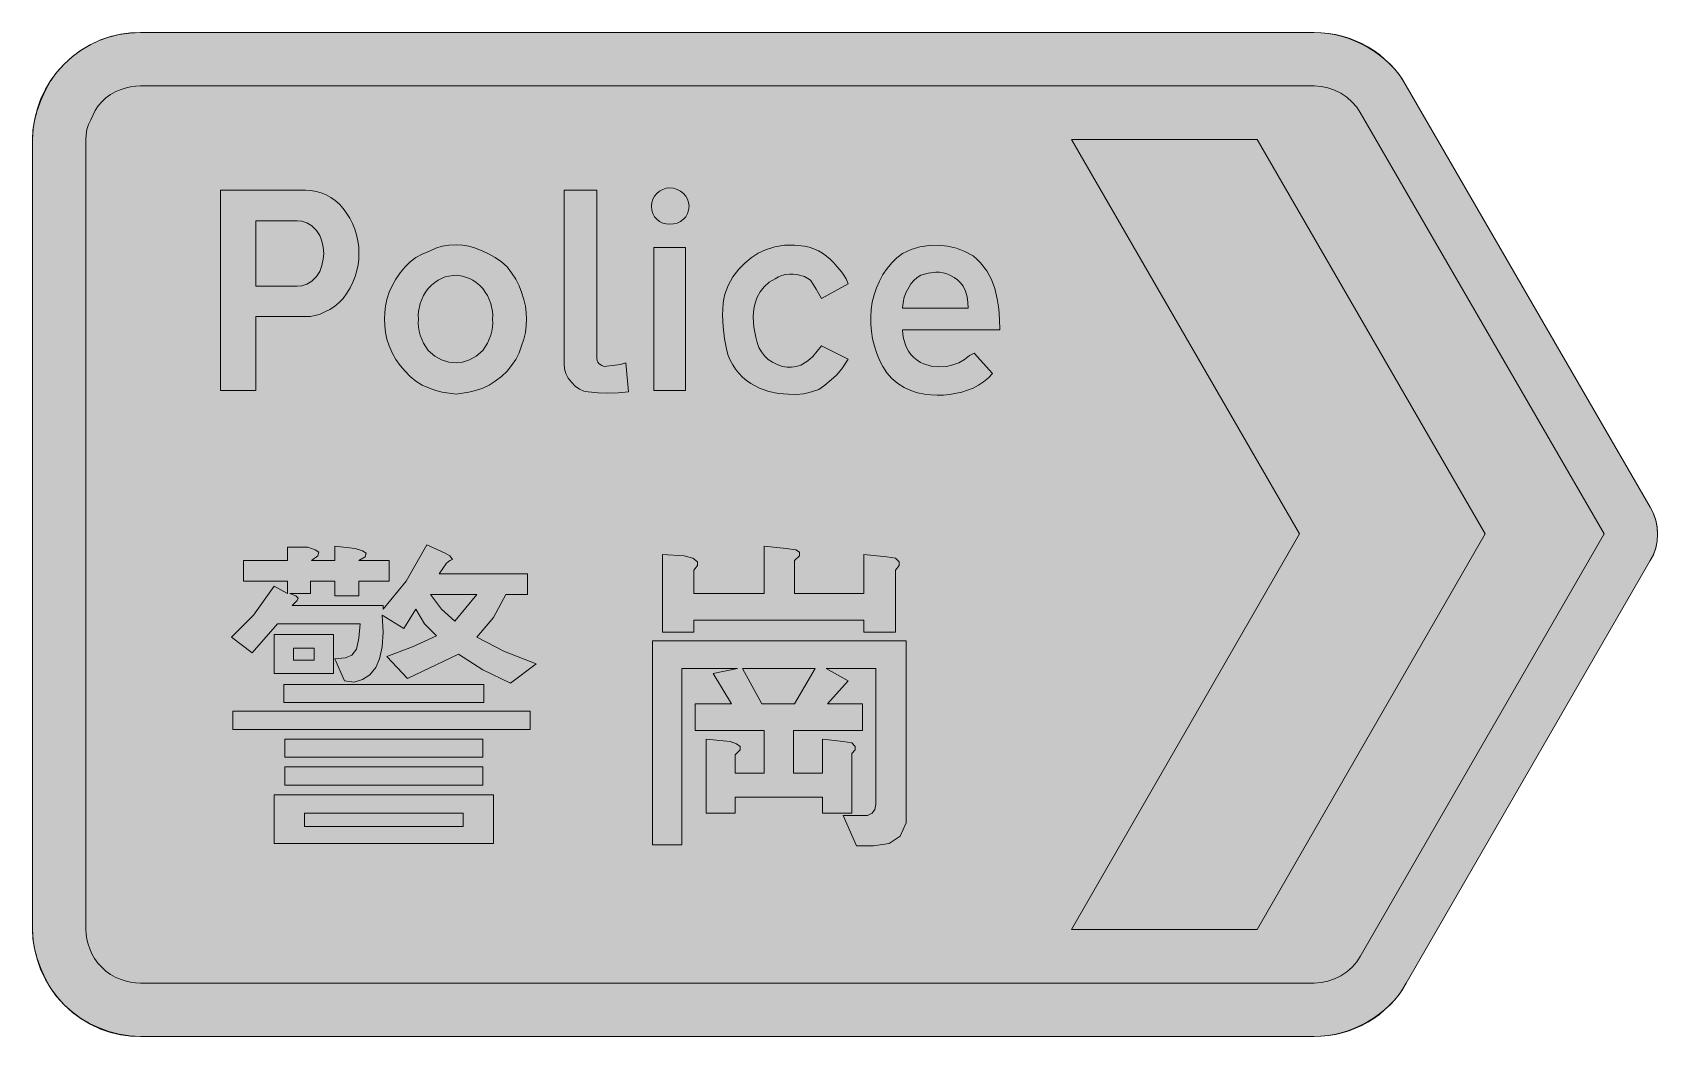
# Model space of a CAD drawing. Header units: metres. Extents: x 84 to 485, y 13 to 261.
import ezdxf

# ---------------------------------------------------------------- set-up
doc = ezdxf.new("R2010")
doc.units = ezdxf.units.M
for name, color, linetype, true_color in [('FILL_BLUE_0000FF', 7, 'Continuous', 0x0000ff), ('FILL_WHITE_FFFFFF', 7, 'Continuous', 0xffffff), ('STROKE_BLUE_0000FF', 7, 'Continuous', 0x0000ff)]:
    doc.layers.add(name, color=color, linetype=linetype, true_color=true_color)

msp = doc.modelspace()

# ---------------------------------------------------------------- hatches: boundary and pattern name
at = {"layer": 'FILL_BLUE_0000FF', "true_color": 0x0000ff}
h = msp.add_hatch(color=7, dxfattribs=at)
h.dxf.hatch_style = 1
h.paths.add_polyline_path([(400.35, 247.62), (402.1, 247.51), (403.76, 247.17), (405.37, 246.61), (406.95, 245.82), (408.46, 244.82), (409.8, 243.64), (410.92, 242.36), (411.75, 241.02), (472.05, 136.92), (411.75, 32.52), (410.92, 31.18), (409.8, 29.89), (408.46, 28.72), (406.95, 27.72), (405.37, 26.93), (403.76, 26.37), (402.1, 26.03), (400.35, 25.92), (110.25, 25.92), (109, 25.98), (107.74, 26.15), (106.47, 26.44), (105.22, 26.86), (104, 27.4), (102.82, 28.07), (101.7, 28.88), (100.65, 29.82), (99.71, 30.87), (98.9, 31.99), (98.23, 33.16), (97.69, 34.36), (97.27, 35.57), (96.98, 36.78), (96.81, 37.97), (96.75, 39.12), (96.75, 234.42), (96.81, 235.59), (97.01, 236.82), (97.38, 238.05), (97.95, 239.22), (99.07, 241.58), (99.81, 242.72), (100.65, 243.72), (101.7, 244.66), (102.82, 245.47), (104, 246.14), (105.22, 246.68), (106.47, 247.1), (107.74, 247.39), (109, 247.56), (110.25, 247.62), (400.35, 247.62)])
at = {"layer": 'FILL_WHITE_FFFFFF', "true_color": 0xffffff}
h = msp.add_hatch(color=7, dxfattribs=at)
h.dxf.hatch_style = 1
h.paths.add_polyline_path([(402.04, 260.76), (403.72, 260.59), (405.4, 260.31), (407.06, 259.92), (408.71, 259.41), (410.35, 258.79), (411.96, 258.06), (413.55, 257.22), (415.08, 256.28), (416.53, 255.26), (417.88, 254.16), (419.14, 252.98), (420.3, 251.74), (421.35, 250.43), (422.31, 249.05), (423.15, 247.62), (483.45, 143.52), (484.24, 141.94), (484.8, 140.33), (485.14, 138.67), (485.25, 136.92), (485.14, 135.13), (484.8, 133.39), (484.24, 131.77), (483.45, 130.32), (423.15, 25.92), (422.31, 24.49), (421.35, 23.11), (420.3, 21.8), (419.14, 20.56), (417.88, 19.38), (416.53, 18.28), (415.08, 17.26), (413.55, 16.32), (411.96, 15.48), (410.35, 14.74), (408.71, 14.13), (407.06, 13.62), (405.4, 13.23), (403.72, 12.94), (402.04, 12.78), (400.35, 12.72), (110.25, 12.72), (107.77, 12.83), (105.3, 13.17), (102.82, 13.73), (100.35, 14.52), (97.93, 15.71), (95.62, 17.07), (93.43, 18.65), (91.35, 20.52), (89.49, 22.6), (87.94, 24.79), (86.67, 27.1), (85.65, 29.52), (84.69, 31.99), (84.04, 34.43), (83.67, 36.82), (83.55, 39.12), (83.55, 234.42), (83.67, 236.72), (84.04, 239.11), (84.69, 241.55), (85.65, 244.02), (86.67, 246.44), (87.94, 248.74), (89.49, 250.94), (91.35, 253.02), (93.43, 254.89), (95.62, 256.47), (97.93, 257.83), (100.35, 259.02), (102.82, 259.81), (105.3, 260.37), (107.77, 260.71), (110.25, 260.82), (400.35, 260.82), (402.04, 260.76)])
h = msp.add_hatch(color=7, dxfattribs=at)
h.dxf.hatch_style = 1
h.paths.add_polyline_path([(386.25, 234.42), (442.65, 136.92), (386.25, 39.12), (340.35, 39.12), (396.75, 136.92), (340.35, 234.42), (386.25, 234.42)])
h = msp.add_hatch(color=7, dxfattribs=at)
h.dxf.hatch_style = 1
h.paths.add_polyline_path([(153.68, 221.54), (154.94, 221.19), (156.15, 220.69), (157.3, 220.06), (158.39, 219.29), (159.41, 218.37), (160.35, 217.32), (161.21, 216.15), (161.97, 214.91), (162.64, 213.6), (163.2, 212.22), (163.65, 210.79), (163.98, 209.3), (164.18, 207.78), (164.25, 206.22), (164.19, 204.84), (164.02, 203.43), (163.73, 202), (163.31, 200.56), (162.77, 199.13), (162.1, 197.74), (161.29, 196.4), (160.35, 195.12), (159.35, 194.06), (158.21, 193.13), (157.02, 192.38), (155.85, 191.82), (154.68, 191.25), (153.45, 190.88), (152.22, 190.68), (151.05, 190.62), (138.75, 190.62), (138.75, 172.32), (130.05, 172.32), (130.05, 221.82), (151.05, 221.82), (152.38, 221.75), (153.68, 221.54)])
h.paths.add_polyline_path([(148.95, 198.12), (150.12, 198.24), (151.35, 198.64), (152.58, 199.39), (153.75, 200.52), (154.54, 201.79), (155.1, 203.26), (155.44, 204.78), (155.55, 206.22), (155.44, 207.79), (155.1, 209.29), (154.54, 210.69), (153.75, 211.92), (152.58, 213.05), (151.35, 213.79), (150.12, 214.2), (148.95, 214.32), (138.75, 214.32), (138.75, 198.12), (148.95, 198.12)], flags=16)
h = msp.add_hatch(color=7, dxfattribs=at)
h.dxf.hatch_style = 1
h.paths.add_polyline_path([(214.95, 221.82), (223.05, 221.82), (223.05, 180.42), (223.12, 179.67), (223.3, 179.32), (223.65, 178.92), (224.25, 178.51), (224.85, 178.32), (227.55, 178.62), (228.9, 178.81), (230.25, 179.22), (230.85, 172.02), (228.3, 171.76), (225.75, 171.72), (223.35, 171.76), (220.95, 172.02), (219.83, 172.18), (218.74, 172.66), (217.7, 173.41), (216.75, 174.42), (215.96, 175.42), (215.4, 176.56), (215.06, 177.75), (214.95, 178.92), (214.95, 221.82)])
h = msp.add_hatch(color=7, dxfattribs=at)
h.dxf.hatch_style = 1
h.paths.add_polyline_path([(245.75, 216.95), (245.48, 216.08), (245.04, 215.31), (244.46, 214.66), (243.76, 214.13), (242.94, 213.74), (242.03, 213.5), (241.05, 213.42), (240.17, 213.5), (239.33, 213.74), (238.57, 214.13), (237.9, 214.66), (237.34, 215.31), (236.92, 216.08), (236.64, 216.95), (236.55, 217.92), (236.64, 218.8), (236.92, 219.64), (237.34, 220.4), (237.9, 221.07), (238.57, 221.63), (239.33, 222.05), (240.17, 222.33), (241.05, 222.42), (242.03, 222.33), (242.94, 222.05), (243.76, 221.63), (244.46, 221.07), (245.04, 220.4), (245.48, 219.64), (245.75, 218.8), (245.85, 217.92), (245.75, 216.95)])
h = msp.add_hatch(color=7, dxfattribs=at)
h.dxf.hatch_style = 1
h.paths.add_polyline_path([(170.81, 193.21), (171.18, 194.87), (171.75, 196.62), (172.49, 198.24), (173.36, 199.88), (174.41, 201.47), (175.65, 202.92), (176.88, 204.16), (178.31, 205.21), (179.91, 206.08), (181.65, 206.82), (183.23, 207.56), (184.84, 208.02), (186.5, 208.25), (188.25, 208.32), (189.83, 208.25), (191.44, 208.02), (193.1, 207.56), (194.85, 206.82), (196.42, 206.08), (197.96, 205.21), (199.45, 204.16), (200.85, 202.92), (201.96, 201.47), (202.99, 199.88), (203.85, 198.24), (204.45, 196.62), (205.02, 194.87), (205.39, 193.21), (205.59, 191.6), (205.65, 190.02), (205.59, 188.4), (205.39, 186.72), (205.02, 185.04), (204.45, 183.42), (203.85, 181.68), (202.99, 180.04), (201.96, 178.53), (200.85, 177.12), (199.45, 175.83), (197.96, 174.68), (196.42, 173.7), (194.85, 172.92), (193.1, 172.35), (191.44, 171.94), (188.25, 171.42), (184.84, 171.94), (183.23, 172.35), (181.65, 172.92), (179.91, 173.7), (178.31, 174.68), (176.88, 175.83), (175.65, 177.12), (174.41, 178.53), (173.36, 180.04), (172.49, 181.68), (171.75, 183.42), (171.18, 185.04), (170.81, 186.72), (170.61, 188.4), (170.55, 190.02), (170.61, 191.6), (170.81, 193.21)])
h.paths.add_polyline_path([(185.57, 200.41), (184.69, 200.07), (183.82, 199.62), (182.98, 199.05), (182.15, 198.35), (181.35, 197.52), (180.72, 196.69), (180.17, 195.8), (179.36, 193.88), (178.95, 191.91), (178.89, 190.95), (178.95, 190.02), (178.89, 189.01), (178.95, 188), (179.1, 187), (179.36, 186.01), (180.17, 184.07), (181.35, 182.22), (182.98, 180.87), (184.69, 179.93), (186.45, 179.39), (188.25, 179.22), (189.87, 179.39), (191.55, 179.93), (193.23, 180.87), (194.85, 182.22), (196.03, 184.07), (196.84, 186.01), (197.1, 187), (197.25, 188), (197.31, 189.01), (197.25, 190.02), (197.31, 190.95), (197.25, 191.91), (196.84, 193.88), (196.03, 195.8), (195.48, 196.69), (194.85, 197.52), (194.05, 198.35), (193.23, 199.05), (192.39, 199.62), (191.55, 200.07), (189.87, 200.64), (188.25, 200.82), (186.45, 200.64), (185.57, 200.41)], flags=16)
h = msp.add_hatch(color=7, dxfattribs=at)
h.dxf.hatch_style = 1
h.paths.add_polyline_path([(237.15, 172.32), (237.15, 207.72), (244.95, 207.72), (244.95, 172.32), (237.15, 172.32)])
h = msp.add_hatch(color=7, dxfattribs=at)
h.dxf.hatch_style = 1
h.paths.add_polyline_path([(270.07, 178.16), (271.2, 178.13), (272.32, 178.28), (273.45, 178.62), (274.95, 179.56), (275.73, 180.1), (276.45, 180.72), (278.55, 183.42), (285.15, 180.12), (283.65, 177.72), (282.3, 176.14), (280.95, 175.02), (279.45, 173.71), (277.95, 172.62), (276.1, 172.01), (274.2, 171.57), (272.3, 171.35), (270.45, 171.42), (267.98, 171.59), (265.57, 172.09), (263.28, 172.94), (261.15, 174.12), (260.07, 174.85), (259.07, 175.68), (258.17, 176.6), (257.36, 177.61), (256.65, 178.68), (256.05, 179.82), (255.54, 181), (255.15, 182.22), (254.59, 185.14), (254.25, 188.07), (254.14, 190.99), (254.25, 193.92), (254.42, 195.04), (254.69, 196.16), (255.52, 198.34), (256.7, 200.42), (258.15, 202.32), (259.6, 203.83), (261.22, 205.17), (262.96, 206.29), (264.75, 207.12), (267.05, 207.85), (269.44, 208.24), (271.88, 208.3), (274.35, 208.02), (275.56, 207.74), (276.71, 207.35), (277.81, 206.85), (278.85, 206.26), (279.83, 205.56), (280.76, 204.77), (281.63, 203.89), (282.45, 202.92), (283.31, 202.02), (283.95, 201.12), (284.66, 199.92), (285.15, 198.72), (278.55, 195.12), (277.31, 197.37), (276.65, 198.49), (275.85, 199.62), (275.21, 200.07), (274.35, 200.52), (272.51, 201.02), (271.57, 201.12), (270.64, 201.12), (269.72, 201.01), (268.82, 200.77), (267.96, 200.41), (267.15, 199.92), (265.69, 199.09), (264.45, 198.01), (263.44, 196.76), (262.65, 195.42), (262.26, 194.18), (261.97, 192.94), (261.79, 191.71), (261.71, 190.47), (261.85, 187.99), (262.35, 185.52), (262.66, 184.21), (263.13, 183), (263.75, 181.9), (264.52, 180.91), (265.44, 180.04), (266.48, 179.32), (267.66, 178.74), (268.95, 178.32), (270.07, 178.16)])
h = msp.add_hatch(color=7, dxfattribs=at)
h.dxf.hatch_style = 1
h.paths.add_polyline_path([(300.64, 172.32), (299.03, 173.11), (297.45, 174.12), (295.99, 175.35), (294.75, 176.74), (293.74, 178.25), (292.95, 179.82), (292.23, 181.53), (291.66, 183.29), (291.22, 185.09), (290.92, 186.91), (290.77, 188.74), (290.76, 190.58), (290.88, 192.41), (291.15, 194.22), (291.57, 196), (292.15, 197.74), (292.89, 199.41), (293.77, 201.01), (294.8, 202.5), (295.96, 203.88), (297.24, 205.13), (298.65, 206.22), (300.74, 207.19), (302.93, 207.86), (305.18, 208.22), (307.46, 208.28), (309.73, 208.05), (311.94, 207.53), (314.06, 206.72), (316.05, 205.62), (317.02, 204.79), (317.91, 203.89), (319.42, 201.91), (320.61, 199.76), (321.45, 197.52), (322.02, 195.04), (322.39, 192.53), (322.59, 189.97), (322.65, 187.32), (298.65, 187.32), (298.71, 186.24), (298.87, 185.22), (299.55, 183.12), (300.06, 182.1), (300.67, 181.24), (301.41, 180.5), (302.25, 179.82), (303.06, 179.31), (303.92, 178.91), (305.74, 178.39), (307.61, 178.22), (309.45, 178.32), (311.02, 178.66), (312.52, 179.22), (313.92, 180.01), (315.15, 181.02), (316.35, 181.62), (320.85, 176.52), (319.85, 175.45), (318.67, 174.49), (317.39, 173.65), (316.05, 172.92), (313.25, 171.97), (310.27, 171.38), (308.74, 171.24), (307.19, 171.19), (305.62, 171.25), (304.05, 171.42), (302.3, 171.76), (300.64, 172.32)])
h.paths.add_polyline_path([(314.79, 194.11), (314.59, 195.53), (314.22, 196.9), (313.65, 198.12), (312.97, 198.96), (312.22, 199.69), (311.37, 200.31), (310.35, 200.82), (309.54, 201.2), (308.68, 201.45), (307.78, 201.58), (306.86, 201.61), (304.99, 201.37), (303.15, 200.82), (302.26, 200.27), (301.42, 199.54), (300.7, 198.71), (300.15, 197.82), (299.54, 196.64), (299.06, 195.38), (298.76, 194.07), (298.65, 192.72), (314.85, 192.72), (314.79, 194.11)], flags=16)
h = msp.add_hatch(color=7, dxfattribs=at)
h.dxf.hatch_style = 1
h.paths.add_polyline_path([(146.55, 133.62), (151.65, 133.62), (153.45, 133.02), (154.35, 132.42), (154.05, 131.52), (152.55, 130.32), (158.25, 130.32), (158.25, 133.92), (163.35, 133.32), (165.15, 132.72), (166.05, 132.12), (165.75, 131.22), (164.25, 130.32), (171.75, 130.32), (171.75, 125.22), (164.25, 125.22), (164.25, 121.62), (158.25, 121.62), (158.25, 125.22), (152.25, 125.22), (152.25, 122.22), (147.15, 122.22), (148.65, 121.62), (149.25, 121.02), (148.95, 120.42), (147.75, 119.22), (170.25, 119.22), (170.25, 118.32), (175.95, 125.22), (181.05, 134.22), (185.55, 132.12), (186.75, 131.52), (187.35, 130.62), (186.75, 130.32), (185.85, 129.72), (184.05, 127.02), (205.95, 127.02), (205.95, 121.92), (200.55, 121.92), (197.55, 116.22), (193.35, 111.42), (200.25, 107.82), (208.05, 104.82), (201.75, 100.02), (194.85, 103.32), (188.85, 107.22), (176.25, 101.22), (171.15, 106.62), (177.45, 109.02), (183.45, 111.72), (180.45, 114.72), (178.35, 118.32), (175.35, 113.52), (169.95, 116.82), (170.25, 112.62), (169.95, 109.02), (169.35, 106.02), (168.45, 103.92), (166.95, 102.12), (165.15, 100.92), (163.05, 100.32), (160.65, 100.62), (158.25, 106.02), (160.95, 106.32), (162.45, 106.92), (163.65, 108.42), (164.25, 111.12), (164.55, 114.72), (144.15, 114.72), (137.85, 107.52), (132.75, 111.42), (138.15, 116.82), (143.25, 124.02), (146.55, 122.22), (146.55, 125.22), (135.75, 125.22), (135.75, 130.32), (146.55, 130.32), (146.55, 133.62)])
h.paths.add_polyline_path([(187.95, 115.32), (193.35, 121.92), (181.95, 121.92), (184.65, 118.32), (187.95, 115.32)], flags=16)
h = msp.add_hatch(color=7, dxfattribs=at)
h.dxf.hatch_style = 1
h.paths.add_polyline_path([(239.25, 131.82), (244.65, 131.52), (246.75, 130.92), (247.95, 130.02), (247.95, 129.12), (247.05, 127.92), (247.05, 122.22), (264.45, 122.22), (264.45, 133.92), (269.85, 133.32), (272.25, 133.02), (273.15, 132.42), (273.15, 131.52), (271.95, 130.32), (271.95, 122.22), (289.05, 122.22), (289.05, 131.82), (294.75, 131.22), (296.85, 130.92), (297.75, 130.02), (297.75, 129.12), (296.85, 127.92), (296.85, 112.62), (289.05, 112.62), (289.05, 115.62), (247.05, 115.62), (247.05, 112.62), (239.25, 112.62), (239.25, 131.82)])
h = msp.add_hatch(color=7, dxfattribs=at)
h.dxf.hatch_style = 1
h.paths.add_polyline_path([(157.95, 102.42), (143.25, 102.42), (143.25, 112.02), (157.95, 112.02), (157.95, 102.42)])
h.paths.add_polyline_path([(153.15, 108.72), (148.05, 108.72), (148.05, 105.72), (153.15, 105.72), (153.15, 108.72)], flags=16)
h = msp.add_hatch(color=7, dxfattribs=at)
h.dxf.hatch_style = 1
h.paths.add_polyline_path([(299.55, 110.52), (299.55, 69.72), (299.55, 65.52), (298.05, 62.22), (295.35, 60.42), (291.45, 59.82), (287.25, 59.82), (283.95, 67.32), (288.45, 67.32), (289.95, 67.32), (291.15, 67.92), (291.75, 68.82), (292.05, 70.02), (292.05, 103.62), (279.75, 103.62), (285.15, 100.62), (280.05, 94.92), (288.75, 94.92), (288.75, 88.32), (271.65, 88.32), (271.65, 77.82), (278.85, 77.82), (278.85, 86.22), (283.95, 85.62), (286.05, 85.32), (286.95, 84.42), (286.95, 83.52), (286.05, 82.62), (286.05, 67.92), (278.85, 67.92), (278.85, 71.82), (257.25, 71.82), (257.25, 67.92), (250.05, 67.92), (250.05, 86.22), (256.05, 85.62), (257.55, 85.02), (258.45, 84.42), (258.45, 83.52), (257.25, 82.32), (257.25, 77.82), (264.45, 77.82), (264.45, 88.32), (247.35, 88.32), (247.35, 94.92), (256.35, 94.92), (251.85, 102.42), (257.85, 103.62), (244.05, 103.62), (244.05, 60.12), (236.85, 60.12), (236.85, 110.52), (299.55, 110.52)])
h.paths.add_polyline_path([(271.95, 94.92), (277.05, 103.62), (259.05, 103.62), (263.85, 94.92), (271.95, 94.92)], flags=16)
h = msp.add_hatch(color=7, dxfattribs=at)
h.dxf.hatch_style = 1
h.paths.add_polyline_path([(195.15, 99.72), (195.15, 95.22), (145.65, 95.22), (145.65, 99.72), (195.15, 99.72)])
h = msp.add_hatch(color=7, dxfattribs=at)
h.dxf.hatch_style = 1
h.paths.add_polyline_path([(206.55, 93.12), (206.55, 88.62), (133.05, 88.62), (133.05, 93.12), (206.55, 93.12)])
h = msp.add_hatch(color=7, dxfattribs=at)
h.dxf.hatch_style = 1
h.paths.add_polyline_path([(194.85, 86.22), (194.85, 81.72), (145.95, 81.72), (145.95, 86.22), (194.85, 86.22)])
h = msp.add_hatch(color=7, dxfattribs=at)
h.dxf.hatch_style = 1
h.paths.add_polyline_path([(194.85, 79.32), (194.85, 74.82), (145.95, 74.82), (145.95, 79.32), (194.85, 79.32)])
h = msp.add_hatch(color=7, dxfattribs=at)
h.dxf.hatch_style = 1
h.paths.add_polyline_path([(197.55, 60.42), (143.25, 60.42), (143.25, 72.42), (197.55, 72.42), (197.55, 60.42)])
h.paths.add_polyline_path([(190.05, 67.92), (150.75, 67.92), (150.75, 64.62), (190.05, 64.62), (190.05, 67.92)], flags=16)

# ---------------------------------------------------------------- linework, layer by layer
at = {"layer": 'FILL_BLUE_0000FF', "lineweight": 0, "true_color": 0x0000ff}
msp.add_lwpolyline([(400.35, 247.62), (402.1, 247.51), (403.76, 247.17), (405.37, 246.61), (406.95, 245.82), (408.46, 244.82), (409.8, 243.64), (410.92, 242.36), (411.75, 241.02), (472.05, 136.92), (411.75, 32.52), (410.92, 31.18), (409.8, 29.89), (408.46, 28.72), (406.95, 27.72), (405.37, 26.93), (403.76, 26.37), (402.1, 26.03), (400.35, 25.92), (110.25, 25.92), (109, 25.98), (107.74, 26.15), (106.47, 26.44), (105.22, 26.86), (104, 27.4), (102.82, 28.07), (101.7, 28.88), (100.65, 29.82), (99.71, 30.87), (98.9, 31.99), (98.23, 33.16), (97.69, 34.36), (97.27, 35.57), (96.98, 36.78), (96.81, 37.97), (96.75, 39.12), (96.75, 234.42), (96.81, 235.59), (97.01, 236.82), (97.38, 238.05), (97.95, 239.22), (99.07, 241.58), (99.81, 242.72), (100.65, 243.72), (101.7, 244.66), (102.82, 245.47), (104, 246.14), (105.22, 246.68), (106.47, 247.1), (107.74, 247.39), (109, 247.56), (110.25, 247.62)], close=True, dxfattribs=at)
at = {"layer": 'FILL_WHITE_FFFFFF', "lineweight": 0, "true_color": 0xffffff}
for points in [[(402.04, 260.76), (403.72, 260.59), (405.4, 260.31), (407.06, 259.92), (408.71, 259.41), (410.35, 258.79), (411.96, 258.06), (413.55, 257.22), (415.08, 256.28), (416.53, 255.26), (417.88, 254.16), (419.14, 252.98), (420.3, 251.74), (421.35, 250.43), (422.31, 249.05), (423.15, 247.62), (483.45, 143.52), (484.24, 141.94), (484.8, 140.33), (485.14, 138.67), (485.25, 136.92), (485.14, 135.13), (484.8, 133.39), (484.24, 131.77), (483.45, 130.32), (423.15, 25.92), (422.31, 24.49), (421.35, 23.11), (420.3, 21.8), (419.14, 20.56), (417.88, 19.38), (416.53, 18.28), (415.08, 17.26), (413.55, 16.32), (411.96, 15.48), (410.35, 14.74), (408.71, 14.13), (407.06, 13.62), (405.4, 13.23), (403.72, 12.94), (402.04, 12.78), (400.35, 12.72), (110.25, 12.72), (107.77, 12.83), (105.3, 13.17), (102.82, 13.73), (100.35, 14.52), (97.93, 15.71), (95.62, 17.07), (93.43, 18.65), (91.35, 20.52), (89.49, 22.6), (87.94, 24.79), (86.67, 27.1), (85.65, 29.52), (84.69, 31.99), (84.04, 34.43), (83.67, 36.82), (83.55, 39.12), (83.55, 234.42), (83.67, 236.72), (84.04, 239.11), (84.69, 241.55), (85.65, 244.02), (86.67, 246.44), (87.94, 248.74), (89.49, 250.94), (91.35, 253.02), (93.43, 254.89), (95.62, 256.47), (97.93, 257.83), (100.35, 259.02), (102.82, 259.81), (105.3, 260.37), (107.77, 260.71), (110.25, 260.82), (400.35, 260.82)], [(153.68, 221.54), (154.94, 221.19), (156.15, 220.69), (157.3, 220.06), (158.39, 219.29), (159.41, 218.37), (160.35, 217.32), (161.21, 216.15), (161.97, 214.91), (162.64, 213.6), (163.2, 212.22), (163.65, 210.79), (163.98, 209.3), (164.18, 207.78), (164.25, 206.22), (164.19, 204.84), (164.02, 203.43), (163.73, 202), (163.31, 200.56), (162.77, 199.13), (162.1, 197.74), (161.29, 196.4), (160.35, 195.12), (159.35, 194.06), (158.21, 193.13), (157.02, 192.38), (155.85, 191.82), (154.68, 191.25), (153.45, 190.88), (152.22, 190.68), (151.05, 190.62), (138.75, 190.62), (138.75, 172.32), (130.05, 172.32), (130.05, 221.82), (151.05, 221.82), (152.38, 221.75)], [(214.95, 221.82), (223.05, 221.82), (223.05, 180.42), (223.12, 179.67), (223.3, 179.32), (223.65, 178.92), (224.25, 178.51), (224.85, 178.32), (227.55, 178.62), (228.9, 178.81), (230.25, 179.22), (230.85, 172.02), (228.3, 171.76), (225.75, 171.72), (223.35, 171.76), (220.95, 172.02), (219.83, 172.18), (218.74, 172.66), (217.7, 173.41), (216.75, 174.42), (215.96, 175.42), (215.4, 176.56), (215.06, 177.75), (214.95, 178.92)], [(245.75, 216.95), (245.48, 216.08), (245.04, 215.31), (244.46, 214.66), (243.76, 214.13), (242.94, 213.74), (242.03, 213.5), (241.05, 213.42), (240.17, 213.5), (239.33, 213.74), (238.57, 214.13), (237.9, 214.66), (237.34, 215.31), (236.92, 216.08), (236.64, 216.95), (236.55, 217.92), (236.64, 218.8), (236.92, 219.64), (237.34, 220.4), (237.9, 221.07), (238.57, 221.63), (239.33, 222.05), (240.17, 222.33), (241.05, 222.42), (242.03, 222.33), (242.94, 222.05), (243.76, 221.63), (244.46, 221.07), (245.04, 220.4), (245.48, 219.64), (245.75, 218.8), (245.85, 217.92)], [(148.95, 198.12), (150.12, 198.24), (151.35, 198.64), (152.58, 199.39), (153.75, 200.52), (154.54, 201.79), (155.1, 203.26), (155.44, 204.78), (155.55, 206.22), (155.44, 207.79), (155.1, 209.29), (154.54, 210.69), (153.75, 211.92), (152.58, 213.05), (151.35, 213.79), (150.12, 214.2), (148.95, 214.32), (138.75, 214.32), (138.75, 198.12)], [(170.81, 193.21), (171.18, 194.87), (171.75, 196.62), (172.49, 198.24), (173.36, 199.88), (174.41, 201.47), (175.65, 202.92), (176.88, 204.16), (178.31, 205.21), (179.91, 206.08), (181.65, 206.82), (183.23, 207.56), (184.84, 208.02), (186.5, 208.25), (188.25, 208.32), (189.83, 208.25), (191.44, 208.02), (193.1, 207.56), (194.85, 206.82), (196.42, 206.08), (197.96, 205.21), (199.45, 204.16), (200.85, 202.92), (201.96, 201.47), (202.99, 199.88), (203.85, 198.24), (204.45, 196.62), (205.02, 194.87), (205.39, 193.21), (205.59, 191.6), (205.65, 190.02), (205.59, 188.4), (205.39, 186.72), (205.02, 185.04), (204.45, 183.42), (203.85, 181.68), (202.99, 180.04), (201.96, 178.53), (200.85, 177.12), (199.45, 175.83), (197.96, 174.68), (196.42, 173.7), (194.85, 172.92), (193.1, 172.35), (191.44, 171.94), (188.25, 171.42), (184.84, 171.94), (183.23, 172.35), (181.65, 172.92), (179.91, 173.7), (178.31, 174.68), (176.88, 175.83), (175.65, 177.12), (174.41, 178.53), (173.36, 180.04), (172.49, 181.68), (171.75, 183.42), (171.18, 185.04), (170.81, 186.72), (170.61, 188.4), (170.55, 190.02), (170.61, 191.6)], [(237.15, 172.32), (237.15, 207.72), (244.95, 207.72), (244.95, 172.32)], [(270.07, 178.16), (271.2, 178.13), (272.32, 178.28), (273.45, 178.62), (274.95, 179.56), (275.73, 180.1), (276.45, 180.72), (278.55, 183.42), (285.15, 180.12), (283.65, 177.72), (282.3, 176.14), (280.95, 175.02), (279.45, 173.71), (277.95, 172.62), (276.1, 172.01), (274.2, 171.57), (272.3, 171.35), (270.45, 171.42), (267.98, 171.59), (265.57, 172.09), (263.28, 172.94), (261.15, 174.12), (260.07, 174.85), (259.07, 175.68), (258.17, 176.6), (257.36, 177.61), (256.65, 178.68), (256.05, 179.82), (255.54, 181), (255.15, 182.22), (254.59, 185.14), (254.25, 188.07), (254.14, 190.99), (254.25, 193.92), (254.42, 195.04), (254.69, 196.16), (255.52, 198.34), (256.7, 200.42), (258.15, 202.32), (259.6, 203.83), (261.22, 205.17), (262.96, 206.29), (264.75, 207.12), (267.05, 207.85), (269.44, 208.24), (271.88, 208.3), (274.35, 208.02), (275.56, 207.74), (276.71, 207.35), (277.81, 206.85), (278.85, 206.26), (279.83, 205.56), (280.76, 204.77), (281.63, 203.89), (282.45, 202.92), (283.31, 202.02), (283.95, 201.12), (284.66, 199.92), (285.15, 198.72), (278.55, 195.12), (277.31, 197.37), (276.65, 198.49), (275.85, 199.62), (275.21, 200.07), (274.35, 200.52), (272.51, 201.02), (271.57, 201.12), (270.64, 201.12), (269.72, 201.01), (268.82, 200.77), (267.96, 200.41), (267.15, 199.92), (265.69, 199.09), (264.45, 198.01), (263.44, 196.76), (262.65, 195.42), (262.26, 194.18), (261.97, 192.94), (261.79, 191.71), (261.71, 190.47), (261.85, 187.99), (262.35, 185.52), (262.66, 184.21), (263.13, 183), (263.75, 181.9), (264.52, 180.91), (265.44, 180.04), (266.48, 179.32), (267.66, 178.74), (268.95, 178.32)], [(300.64, 172.32), (299.03, 173.11), (297.45, 174.12), (295.99, 175.35), (294.75, 176.74), (293.74, 178.25), (292.95, 179.82), (292.23, 181.53), (291.66, 183.29), (291.22, 185.09), (290.92, 186.91), (290.77, 188.74), (290.76, 190.58), (290.88, 192.41), (291.15, 194.22), (291.57, 196), (292.15, 197.74), (292.89, 199.41), (293.77, 201.01), (294.8, 202.5), (295.96, 203.88), (297.24, 205.13), (298.65, 206.22), (300.74, 207.19), (302.93, 207.86), (305.18, 208.22), (307.46, 208.28), (309.73, 208.05), (311.94, 207.53), (314.06, 206.72), (316.05, 205.62), (317.02, 204.79), (317.91, 203.89), (319.42, 201.91), (320.61, 199.76), (321.45, 197.52), (322.02, 195.04), (322.39, 192.53), (322.59, 189.97), (322.65, 187.32), (298.65, 187.32), (298.71, 186.24), (298.87, 185.22), (299.55, 183.12), (300.06, 182.1), (300.67, 181.24), (301.41, 180.5), (302.25, 179.82), (303.06, 179.31), (303.92, 178.91), (305.74, 178.39), (307.61, 178.22), (309.45, 178.32), (311.02, 178.66), (312.52, 179.22), (313.92, 180.01), (315.15, 181.02), (316.35, 181.62), (320.85, 176.52), (319.85, 175.45), (318.67, 174.49), (317.39, 173.65), (316.05, 172.92), (313.25, 171.97), (310.27, 171.38), (308.74, 171.24), (307.19, 171.19), (305.62, 171.25), (304.05, 171.42), (302.3, 171.76)], [(314.79, 194.11), (314.59, 195.53), (314.22, 196.9), (313.65, 198.12), (312.97, 198.96), (312.22, 199.69), (311.37, 200.31), (310.35, 200.82), (309.54, 201.2), (308.68, 201.45), (307.78, 201.58), (306.86, 201.61), (304.99, 201.37), (303.15, 200.82), (302.26, 200.27), (301.42, 199.54), (300.7, 198.71), (300.15, 197.82), (299.54, 196.64), (299.06, 195.38), (298.76, 194.07), (298.65, 192.72), (314.85, 192.72)], [(185.57, 200.41), (184.69, 200.07), (183.82, 199.62), (182.98, 199.05), (182.15, 198.35), (181.35, 197.52), (180.72, 196.69), (180.17, 195.8), (179.36, 193.88), (178.95, 191.91), (178.89, 190.95), (178.95, 190.02), (178.89, 189.01), (178.95, 188), (179.1, 187), (179.36, 186.01), (180.17, 184.07), (181.35, 182.22), (182.98, 180.87), (184.69, 179.93), (186.45, 179.39), (188.25, 179.22), (189.87, 179.39), (191.55, 179.93), (193.23, 180.87), (194.85, 182.22), (196.03, 184.07), (196.84, 186.01), (197.1, 187), (197.25, 188), (197.31, 189.01), (197.25, 190.02), (197.31, 190.95), (197.25, 191.91), (196.84, 193.88), (196.03, 195.8), (195.48, 196.69), (194.85, 197.52), (194.05, 198.35), (193.23, 199.05), (192.39, 199.62), (191.55, 200.07), (189.87, 200.64), (188.25, 200.82), (186.45, 200.64)], [(146.55, 133.62), (151.65, 133.62), (153.45, 133.02), (154.35, 132.42), (154.05, 131.52), (152.55, 130.32), (158.25, 130.32), (158.25, 133.92), (163.35, 133.32), (165.15, 132.72), (166.05, 132.12), (165.75, 131.22), (164.25, 130.32), (171.75, 130.32), (171.75, 125.22), (164.25, 125.22), (164.25, 121.62), (158.25, 121.62), (158.25, 125.22), (152.25, 125.22), (152.25, 122.22), (147.15, 122.22), (148.65, 121.62), (149.25, 121.02), (148.95, 120.42), (147.75, 119.22), (170.25, 119.22), (170.25, 118.32), (175.95, 125.22), (181.05, 134.22), (185.55, 132.12), (186.75, 131.52), (187.35, 130.62), (186.75, 130.32), (185.85, 129.72), (184.05, 127.02), (205.95, 127.02), (205.95, 121.92), (200.55, 121.92), (197.55, 116.22), (193.35, 111.42), (200.25, 107.82), (208.05, 104.82), (201.75, 100.02), (194.85, 103.32), (188.85, 107.22), (176.25, 101.22), (171.15, 106.62), (177.45, 109.02), (183.45, 111.72), (180.45, 114.72), (178.35, 118.32), (175.35, 113.52), (169.95, 116.82), (170.25, 112.62), (169.95, 109.02), (169.35, 106.02), (168.45, 103.92), (166.95, 102.12), (165.15, 100.92), (163.05, 100.32), (160.65, 100.62), (158.25, 106.02), (160.95, 106.32), (162.45, 106.92), (163.65, 108.42), (164.25, 111.12), (164.55, 114.72), (144.15, 114.72), (137.85, 107.52), (132.75, 111.42), (138.15, 116.82), (143.25, 124.02), (146.55, 122.22), (146.55, 125.22), (135.75, 125.22), (135.75, 130.32), (146.55, 130.32)], [(239.25, 131.82), (244.65, 131.52), (246.75, 130.92), (247.95, 130.02), (247.95, 129.12), (247.05, 127.92), (247.05, 122.22), (264.45, 122.22), (264.45, 133.92), (269.85, 133.32), (272.25, 133.02), (273.15, 132.42), (273.15, 131.52), (271.95, 130.32), (271.95, 122.22), (289.05, 122.22), (289.05, 131.82), (294.75, 131.22), (296.85, 130.92), (297.75, 130.02), (297.75, 129.12), (296.85, 127.92), (296.85, 112.62), (289.05, 112.62), (289.05, 115.62), (247.05, 115.62), (247.05, 112.62), (239.25, 112.62)], [(187.95, 115.32), (193.35, 121.92), (181.95, 121.92), (184.65, 118.32)], [(157.95, 102.42), (143.25, 102.42), (143.25, 112.02), (157.95, 112.02)], [(153.15, 108.72), (148.05, 108.72), (148.05, 105.72), (153.15, 105.72)], [(299.55, 110.52), (299.55, 69.72), (299.55, 65.52), (298.05, 62.22), (295.35, 60.42), (291.45, 59.82), (287.25, 59.82), (283.95, 67.32), (288.45, 67.32), (289.95, 67.32), (291.15, 67.92), (291.75, 68.82), (292.05, 70.02), (292.05, 103.62), (279.75, 103.62), (285.15, 100.62), (280.05, 94.92), (288.75, 94.92), (288.75, 88.32), (271.65, 88.32), (271.65, 77.82), (278.85, 77.82), (278.85, 86.22), (283.95, 85.62), (286.05, 85.32), (286.95, 84.42), (286.95, 83.52), (286.05, 82.62), (286.05, 67.92), (278.85, 67.92), (278.85, 71.82), (257.25, 71.82), (257.25, 67.92), (250.05, 67.92), (250.05, 86.22), (256.05, 85.62), (257.55, 85.02), (258.45, 84.42), (258.45, 83.52), (257.25, 82.32), (257.25, 77.82), (264.45, 77.82), (264.45, 88.32), (247.35, 88.32), (247.35, 94.92), (256.35, 94.92), (251.85, 102.42), (257.85, 103.62), (244.05, 103.62), (244.05, 60.12), (236.85, 60.12), (236.85, 110.52)], [(271.95, 94.92), (277.05, 103.62), (259.05, 103.62), (263.85, 94.92)], [(195.15, 99.72), (195.15, 95.22), (145.65, 95.22), (145.65, 99.72)], [(206.55, 93.12), (206.55, 88.62), (133.05, 88.62), (133.05, 93.12)], [(194.85, 86.22), (194.85, 81.72), (145.95, 81.72), (145.95, 86.22)], [(194.85, 79.32), (194.85, 74.82), (145.95, 74.82), (145.95, 79.32)], [(197.55, 60.42), (143.25, 60.42), (143.25, 72.42), (197.55, 72.42)], [(190.05, 67.92), (150.75, 67.92), (150.75, 64.62), (190.05, 64.62)]]:
    msp.add_lwpolyline(points, close=True, dxfattribs=at)
at = {"layer": 'FILL_WHITE_FFFFFF', "lineweight": 0, "true_color": 0x0000ff}
msp.add_lwpolyline([(386.25, 234.42), (442.65, 136.92), (386.25, 39.12), (340.35, 39.12), (396.75, 136.92), (340.35, 234.42)], close=True, dxfattribs=at)
at = {"layer": 'STROKE_BLUE_0000FF', "lineweight": 0, "true_color": 0x0000ff}
msp.add_lwpolyline([(110.25, 260.82), (107.58, 260.69), (104.98, 260.32), (102.45, 259.7), (100.01, 258.83), (97.67, 257.73), (95.44, 256.39), (93.33, 254.82), (91.35, 253.02), (89.64, 251.13), (88.11, 249.06), (86.77, 246.84), (85.65, 244.51), (84.75, 242.07), (84.09, 239.56), (83.69, 237), (83.55, 234.42), (83.55, 39.12), (83.69, 36.55), (84.09, 34.02), (84.75, 31.55), (85.65, 29.14), (86.77, 26.83), (88.11, 24.61), (89.64, 22.5), (91.35, 20.52), (93.33, 18.81), (95.44, 17.28), (97.67, 15.94), (100.01, 14.82), (102.45, 13.92), (104.98, 13.26), (107.58, 12.86), (110.25, 12.72), (400.35, 12.72), (402.14, 12.78), (403.9, 12.95), (405.63, 13.24), (407.33, 13.64), (408.99, 14.15), (410.6, 14.76), (412.16, 15.47), (413.66, 16.28), (415.11, 17.19), (416.49, 18.18), (417.8, 19.27), (419.04, 20.44), (420.2, 21.69), (421.27, 23.03), (422.26, 24.44), (423.15, 25.92), (483.45, 130.32), (484.24, 131.83), (484.8, 133.44), (485.14, 135.1), (485.25, 136.81), (485.14, 138.53), (484.8, 140.23), (484.24, 141.91), (483.45, 143.52), (423.15, 247.62), (422.26, 249.1), (421.27, 250.51), (420.2, 251.85), (419.04, 253.1), (417.8, 254.27), (416.49, 255.36), (415.11, 256.35), (413.66, 257.26), (412.16, 258.07), (410.6, 258.78), (408.99, 259.39), (407.33, 259.9), (405.63, 260.3), (403.9, 260.59), (402.14, 260.76), (400.35, 260.82), (110.25, 260.82)], dxfattribs=at)

doc.saveas('drawing.dxf')
